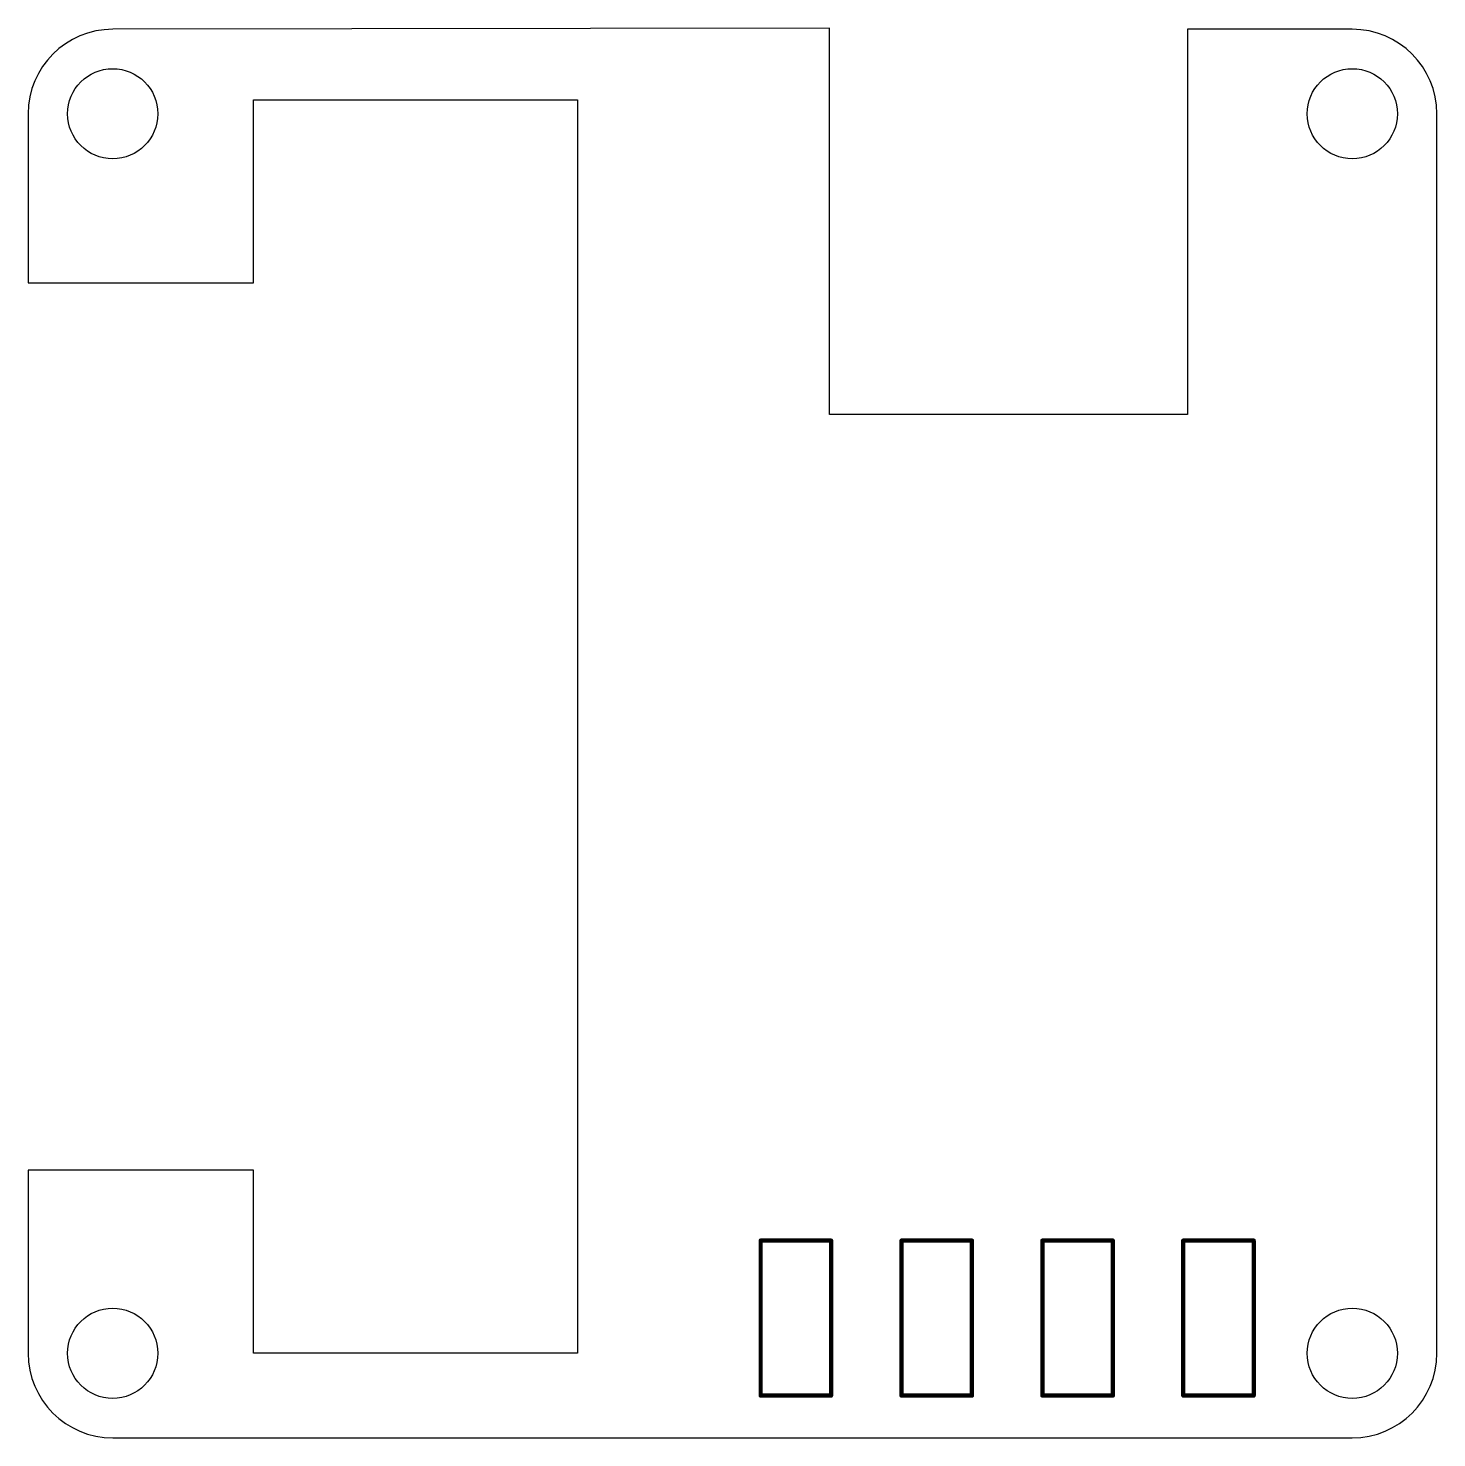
# Model space of a CAD drawing. Extents: x 0 to 50, y 0 to 50.
import ezdxf

# ---------------------------------------------------------------- set-up
doc = ezdxf.new("R2010")
doc.units = 0
doc.layers.add('20', color=30, linetype='CONTINUOUS')

msp = doc.modelspace()

# ---------------------------------------------------------------- linework, layer by layer
at = {"layer": '20'}
for p, q in [((28.448, 50.038), (3, 50)), ((28.448, 36.322), (28.448, 50.038)), ((47, 50), (41.148, 50)), ((41.148, 50), (41.148, 36.322)), ((8, 41), (8, 47.5)), ((8, 47.5), (19.5, 47.5)), ((19.5, 47.5), (19.5, 3)), ((0, 47), (0, 41)), ((50, 3), (50, 47)), ((0, 41), (8, 41)), ((41.148, 36.322), (28.448, 36.322)), ((8, 9.5), (0, 9.5)), ((0, 9.5), (0, 3)), ((8, 3), (8, 9.5)), ((19.5, 3), (8, 3)), ((3, 0), (47, 0))]:
    msp.add_line(p, q, dxfattribs=at)
at = {"layer": '20', "const_width": 0.1524}
for points in [[(26, 7), (26, 1.5)], [(28.5, 7), (26, 7)], [(28.5, 1.5), (28.5, 7)], [(31, 7), (31, 1.5)], [(33.5, 7), (31, 7)], [(33.5, 1.5), (33.5, 7)], [(36, 7), (36, 1.5)], [(38.5, 7), (36, 7)], [(38.5, 1.5), (38.5, 7)], [(41, 7), (41, 1.5)], [(43.5, 7), (41, 7)], [(43.5, 1.5), (43.5, 7)], [(26, 1.5), (28.5, 1.5)], [(31, 1.5), (33.5, 1.5)], [(36, 1.5), (38.5, 1.5)], [(41, 1.5), (43.5, 1.5)]]:
    msp.add_lwpolyline(points, dxfattribs=at)
at = {"layer": '20', "const_width": 0.0762}
for points in [[(26.0381, 7, 1), (25.9619, 7)], [(26, 7.0381, 1), (26, 6.9619)], [(28.5381, 7, 1), (28.4619, 7)], [(28.5, 6.9619, 1), (28.5, 7.0381)], [(31.0381, 7, 1), (30.9619, 7)], [(31, 7.0381, 1), (31, 6.9619)], [(33.5381, 7, 1), (33.4619, 7)], [(33.5, 6.9619, 1), (33.5, 7.0381)], [(36.0381, 7, 1), (35.9619, 7)], [(36, 7.0381, 1), (36, 6.9619)], [(38.5381, 7, 1), (38.4619, 7)], [(38.5, 6.9619, 1), (38.5, 7.0381)], [(41.0381, 7, 1), (40.9619, 7)], [(41, 7.0381, 1), (41, 6.9619)], [(43.5381, 7, 1), (43.4619, 7)], [(43.5, 6.9619, 1), (43.5, 7.0381)], [(26, 1.5381, 1), (26, 1.4619)], [(25.9619, 1.5, 1), (26.0381, 1.5)], [(28.4619, 1.5, 1), (28.5381, 1.5)], [(28.5, 1.4619, 1), (28.5, 1.5381)], [(31, 1.5381, 1), (31, 1.4619)], [(30.9619, 1.5, 1), (31.0381, 1.5)], [(33.4619, 1.5, 1), (33.5381, 1.5)], [(33.5, 1.4619, 1), (33.5, 1.5381)], [(36, 1.5381, 1), (36, 1.4619)], [(35.9619, 1.5, 1), (36.0381, 1.5)], [(38.4619, 1.5, 1), (38.5381, 1.5)], [(38.5, 1.4619, 1), (38.5, 1.5381)], [(41, 1.5381, 1), (41, 1.4619)], [(40.9619, 1.5, 1), (41.0381, 1.5)], [(43.4619, 1.5, 1), (43.5381, 1.5)], [(43.5, 1.4619, 1), (43.5, 1.5381)]]:
    msp.add_lwpolyline(points, format="xyb", dxfattribs=at)
at = {"layer": '20'}
for centre in [(3, 47), (47, 47), (3, 3), (47, 3)]:
    msp.add_circle(centre, 1.6, dxfattribs=at)
for centre, start, end in [((3, 47), 90, 180), ((47, 47), 0, 90), ((3, 3), 180, 270), ((47, 3), 270, 0)]:
    msp.add_arc(centre, 3, start, end, dxfattribs=at)

doc.saveas('drawing.dxf')
